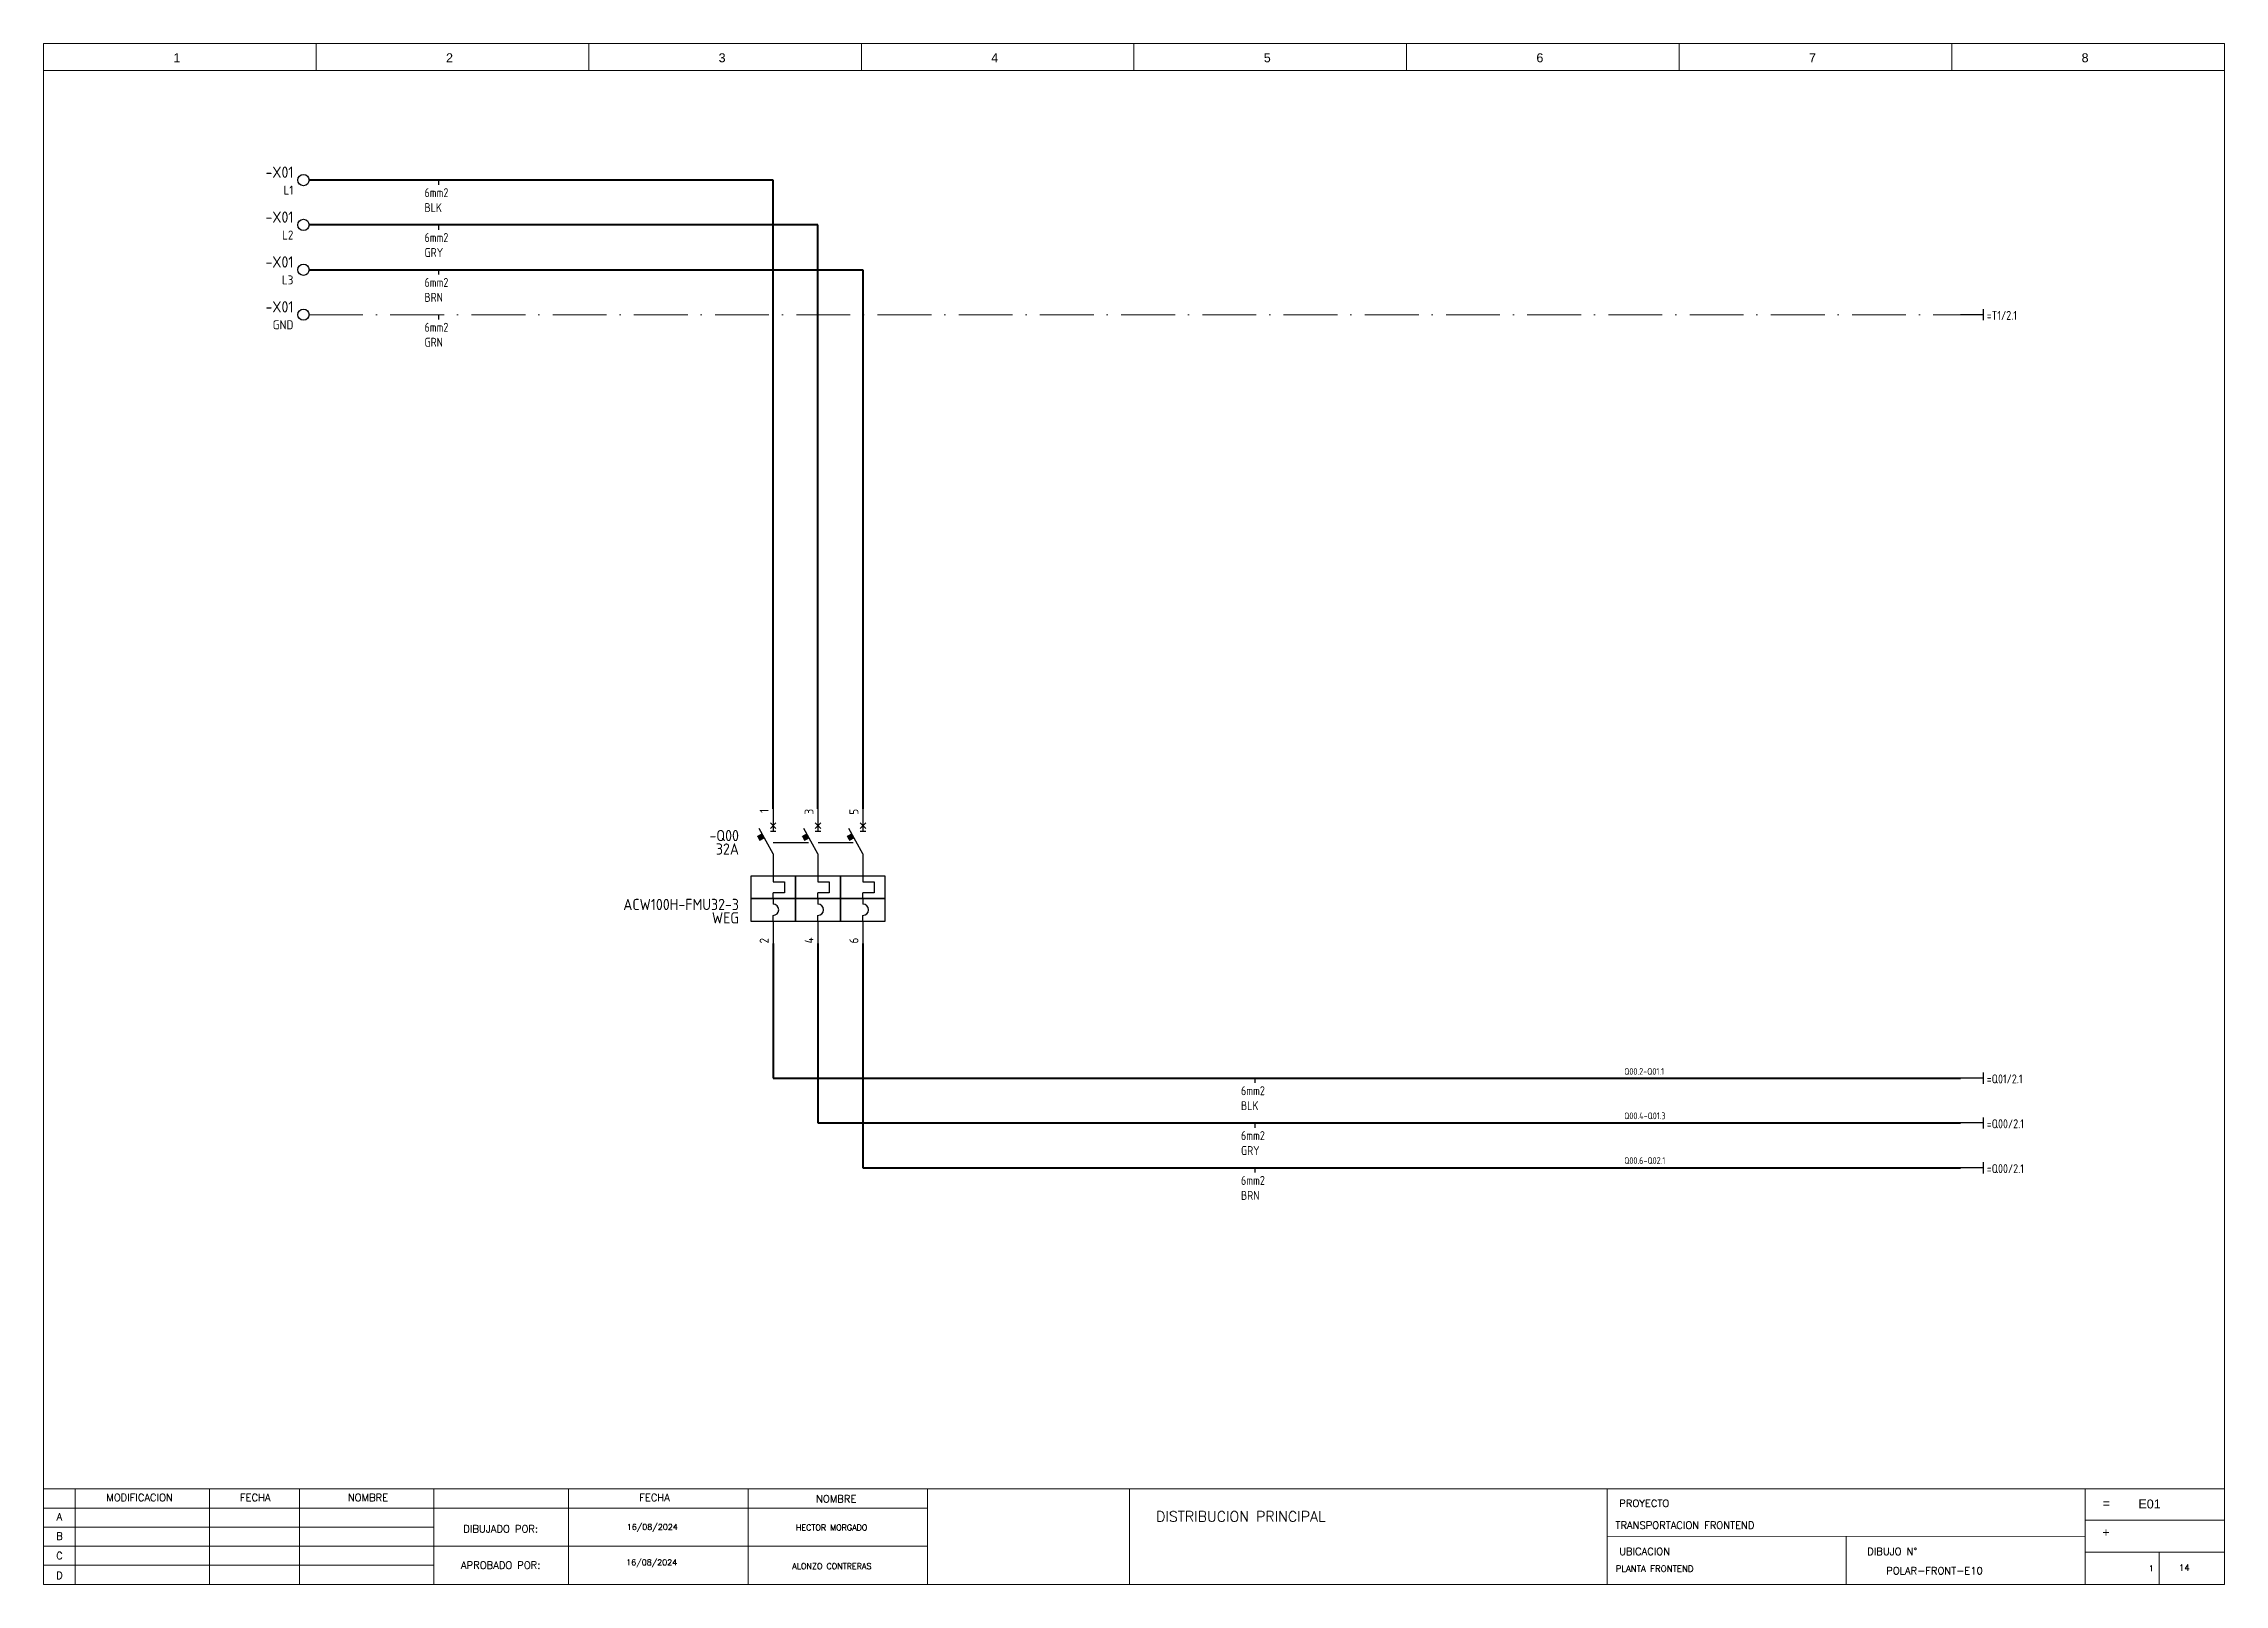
# Paper-space layout '01' of a CAD drawing. Header units: millimetres. Extents: x -33 to 453, y -23 to 320.
# The model-space entities are those that its viewports show. They can reach past a viewport. Long polylines and large blocks are cut down to what shows.
import ezdxf
from ezdxf.enums import TextEntityAlignment as Align

# ---------------------------------------------------------------- set-up
doc = ezdxf.new("R2010")
doc.units = ezdxf.units.MM
doc.header["$MEASUREMENT"] = 0
doc.linetypes.add('ACAD_ISO10W100', pattern=[18, 12, -3, 0, -3])
for name, color, linetype in [('DESC', 150, 'Continuous'), ('LINK', 9, 'Continuous'), ('MISC', 7, 'Continuous'), ('TAGS', 150, 'Continuous'), ('TERMS', 123, 'Continuous'), ('WIRENO', 10, 'Continuous'), ('WIREREF', 50, 'Continuous')]:
    doc.layers.add(name, color=color, linetype=linetype)
for name, color, linetype, lineweight in [('Fase1', 255, 'Continuous', 40), ('Fase2', 253, 'Continuous', 40), ('Fase3', 34, 'Continuous', 40), ('FORMATO', 7, 'Continuous', 5), ('SYMS', 7, 'Continuous', 30), ('Tierra', 3, 'ACAD_ISO10W100', 5)]:
    doc.layers.add(name, color=color, linetype=linetype, lineweight=lineweight)
doc.styles.add('ROMANS', font='romans.shx')
doc.styles.add('SIMPLEX', font='simplex.shx', dxfattribs={"height": 6})
doc.styles.get("Standard").update_dxf_attribs({"font": 'arial.ttf'})
doc.styles.add('WD_IEC', font='ISOCP2.shx', dxfattribs={"width": 0.9, "height": 4})

# ---------------------------------------------------------------- blocks, each defined once
blk = doc.blocks.new('Membrete A3')
at = {"layer": 'FORMATO', "color": 5}
for p, q in [((454.02, 319.51), (-32.03, 319.51)), ((-32.03, 319.51), (-32.03, 313.51)), ((28.73, 319.51), (28.73, 313.51)), ((89.48, 319.51), (89.48, 313.51)), ((150.24, 319.51), (150.24, 313.51)), ((210.99, 319.51), (210.99, 313.51)), ((271.75, 319.51), (271.75, 313.51)), ((332.5, 319.51), (332.5, 313.51)), ((393.26, 319.51), (393.26, 313.51)), ((454.02, 319.51), (454.02, 313.51)), ((-32.03, 313.51), (454.02, 313.51)), ((454.02, -2.58), (-32.03, -2.58)), ((-32.03, -2.58), (-32.03, -23.85)), ((-25.03, -23.85), (-25.03, -2.58)), ((4.97, -23.85), (4.97, -2.58)), ((24.97, -23.85), (24.97, -2.58)), ((54.97, -23.85), (54.97, -2.58)), ((84.97, -23.85), (84.97, -2.58)), ((124.97, -23.85), (124.97, -2.58)), ((164.97, -23.85), (164.97, -2.58)), ((209.97, -23.85), (209.97, -2.58)), ((316.47, -2.58), (316.47, -23.85)), ((422.96, -2.58), (422.96, -23.85)), ((454.02, -2.58), (454.02, -23.85)), ((-32.03, -6.84), (54.97, -6.84)), ((54.97, -6.84), (164.97, -6.84)), ((422.96, -9.52), (454.02, -9.52)), ((-32.03, -11.09), (54.97, -11.09)), ((316.47, -13.22), (422.96, -13.1)), ((369.71, -13.16), (369.71, -23.85)), ((-32.03, -15.35), (54.97, -15.35)), ((54.97, -15.35), (164.97, -15.35)), ((422.96, -16.69), (454.02, -16.69)), ((-32.03, -19.6), (54.97, -19.6)), ((454.02, -23.85), (-32.03, -23.85))]:
    blk.add_line(p, q, dxfattribs=at)
at = {"layer": 'FORMATO', "color": 172, "true_color": 0x0000d2}
blk.add_line((439.51, -16.69), (439.51, -23.85), dxfattribs=at)
at = {"flags": 8}
for tag, p in [('=', (437.34, -6.94)), ('+', (437.03, -13.59))]:
    blk.add_attdef(tag, text='', height=2, dxfattribs=at).set_placement(p, align=Align.CENTER)
at = {"layer": 'FORMATO', "style": 'SIMPLEX'}
for s, height, p in [('MODIFICACION', 1.625, (-10.65, -5.33)), ('FECHA', 1.625, (15.14, -5.33)), ('NOMBRE', 1.625, (40.26, -5.33)), ('FECHA', 1.625, (104.13, -5.33)), ('NOMBRE', 1.625, (144.62, -5.61)), ('A', 1.62, (-28.51, -9.6)), ('PROYECTO', 1.625, (324.72, -6.61)), ('B', 1.62, (-28.51, -13.91)), ('DIBUJADO POR:', 1.625, (69.84, -12.31)), ('C', 1.62, (-28.51, -18.26)), ('APROBADO POR:', 1.625, (69.84, -20.39)), ('UBICACION', 1.625, (324.79, -17.32)), ('DIBUJO N°', 1.625, (379.98, -17.32)), ('D', 1.62, (-28.51, -22.66))]:
    blk.add_text(s, height=height, dxfattribs=at).set_placement(p, align=Align.CENTER)
at = {"layer": 'FORMATO', "color": 5, "char_height": 2, "attachment_point": 1}
for s, insert in [('1', (-3.1, 317.35)), ('2', (57.66, 317.35)), ('3', (118.41, 317.35)), ('4', (179.17, 317.35)), ('5', (239.92, 317.35)), ('6', (300.68, 317.35)), ('7', (361.44, 317.35)), ('8', (422.19, 317.35))]:
    blk.add_mtext_dynamic_manual_height_columns(s, width=6.4736, gutter_width=10, heights=[0], dxfattribs=dict(at, insert=insert))
at = {"layer": 'FORMATO', "char_height": 2, "attachment_point": 1}
for s, insert in [('{\\Famgdt|c0;=}', (426.91, -4.81)), ('{\\Famgdt|c0;+}', (426.84, -11.28))]:
    blk.add_mtext_dynamic_manual_height_columns(s, width=6.5897, gutter_width=30, heights=[0], dxfattribs=dict(at, insert=insert))
at = {"layer": 'FORMATO', "char_height": 1.3, "attachment_point": 1, "style": 'SIMPLEX'}
for insert in [(97.95, -10.41), (97.81, -18.31)]:
    blk.add_mtext_dynamic_manual_height_columns('16/08/2024', width=6.1912, gutter_width=1, heights=[0], dxfattribs=dict(at, insert=insert))
at = {"layer": 'FORMATO', "flags": 8}
for tag, p, height, style in [('MOD_DESC11', (-24.47, -8.5), 1.3, 'ROMANS'), ('MOD_DESC12', (-24.47, -10.77), 1.3, 'ROMANS'), ('TITULO_3', (215.92, -9.87), 2.3, 'ROMANS'), ('MOD_DESC21', (-24.43, -12.68), 1.3, 'ROMANS'), ('MOD_DESC22', (-24.43, -14.95), 1.3, 'ROMANS'), ('TITULO_4', (215.92, -16.08), 2.3, 'ROMANS'), ('TITULO_1', (318.29, -11.48), 1.62, 'SIMPLEX'), ('MOD_DESC31', (-24.52, -16.84), 1.3, 'ROMANS'), ('MOD_DESC32', (-24.52, -19.12), 1.3, 'ROMANS'), ('TITULO_2', (318.36, -21.07), 1.4, 'SIMPLEX')]:
    blk.add_attdef(tag, p, '', height=height, dxfattribs=dict(at, style=style))
for tag, height, style, p in [('MOD_F1', 1.3, 'ROMANS', (14.38, -9.61)), ('MOD_N1', 1.3, 'ROMANS', (30.54, -9.91)), ('MOD_F2', 1.3, 'ROMANS', (14.31, -13.92)), ('MOD_N2', 1.3, 'ROMANS', (30.46, -14.07)), ('DIBUJO', 1.3, 'SIMPLEX', (143.59, -11.82)), ('MOD_F3', 1.3, 'ROMANS', (14.38, -18.31)), ('MOD_N3', 1.3, 'ROMANS', (30.48, -18.32)), ('APROBO', 1.3, 'SIMPLEX', (143.64, -20.44)), ('DWG_NO', 1.62, 'SIMPLEX', (389.4, -21.62)), ('N°', 1.3, 'ROMANS', (432.14, -20.89))]:
    blk.add_attdef(tag, text='', height=height, dxfattribs=dict(at, style=style)).set_placement(p, align=Align.CENTER)
at = {"layer": 'FORMATO', "style": 'ROMANS', "flags": 8}
blk.add_attdef('CANTIDAD', text='', height=1.4, dxfattribs=at).set_placement((447.78, -20.98), align=Align.RIGHT)
blk = doc.blocks.new('VT0002')
blk.add_circle((0, 0), 1.25)
at = {"style": 'WD_IEC', "flags": 1}
for tag, p, height in [('ASSYCODE', (2.75, 10.75), 1), ('CATDESC', (2.75, 9.25), 1), ('MFG', (2.75, 7.25), 1.5), ('CAT', (2.75, 4.75), 1.5), ('X4PIN01', (-1.25, 1), 0.25), ('X4TERM01', (-1.25, 0), 0.25), ('X4TERMDESC01', (-1.25, 0.5), 0.4), ('STRIPSEQ', (0, 0), 0.025), ('X2PIN01', (0, 2.25), 0.25), ('X2TERM01', (0, 1.25), 0.25), ('X8PIN01', (0, -0.25), 0.25), ('X2TERMDESC01', (0, 1.75), 0.4), ('X1PIN01', (1.25, 1), 0.25), ('X1TERM01', (1.25, 0), 0.25), ('X1TERMDESC01', (1.25, 0.5), 0.4), ('LINKTERM', (0, -0.04), 0.025), ('X8TERM01', (0, -1.25), 0.25), ('X8TERMDESC01', (0, -0.75), 0.4)]:
    blk.add_attdef(tag, p, '', height=height, dxfattribs=at)
at = {"style": 'WD_IEC'}
for tag, p in [('INST', (-2.25, 6.5)), ('LOC', (-2.25, 3.5)), ('DESC1', (-2.25, -6.25)), ('DESC2', (-2.25, -9.25)), ('DESC3', (-2.25, -12.25))]:
    blk.add_attdef(tag, text='', height=2.5, dxfattribs=at).set_placement(p, align=Align.RIGHT)
at = {"style": 'WD_IEC', "flags": 8}
for tag, height, p in [('TAGSTRIP', 2.5, (-2.25, 0.5)), ('TERM01', 2, (-2.25, -3.25))]:
    blk.add_attdef(tag, text='', height=height, dxfattribs=at).set_placement(p, align=Align.RIGHT)
blk = doc.blocks.new('VCB11Q134')
for p, q in [((0, 7.5), (0, 2.5)), ((0, -2.5), (-3.12, 3.12)), ((-0.62, 3.12), (0.63, 4.37)), ((0.63, 3.12), (-0.62, 4.37)), ((-0.62, 2.5), (0.63, 2.5)), ((0, -2.5), (0, -8.75)), ((0, -7.5), (0, -8.75)), ((0, -8.75), (2.5, -8.75)), ((2.5, -8.75), (2.5, -11.25)), ((0, -12.5), (0, -11.25)), ((2.5, -11.25), (0, -11.25)), ((0, -12.5), (0, -13.75)), ((0, -17.5), (0, -16.25)), ((0, -17.5), (0, -22.5))]:
    blk.add_line(p, q)
for points in [[(-5, -7.5), (-5, -12.5), (5, -12.5), (5, -7.5)], [(-5, -12.5), (-5, -17.5), (5, -17.5), (5, -12.5)]]:
    blk.add_lwpolyline(points, close=True)
blk.add_arc((0, -15), 1.25, 270, 90)
blk.add_solid([(-2.52, 2.03), (-3.61, 1.43), (-1.91, 0.94), (-3.01, 0.33)])
at = {"style": 'WD_IEC'}
for tag, p in [('INST', (-7.62, 6.3)), ('LOC', (-7.62, 3.3)), ('TAG1', (-7.62, 0.3)), ('RATING1', (-7.62, -2.7)), ('DESC1', (-7.62, -15.05)), ('DESC3', (-7.62, -21.05)), ('DESC2', (-7.62, -18.05))]:
    blk.add_attdef(tag, text='', height=2.5, dxfattribs=at).set_placement(p, align=Align.RIGHT)
blk.add_attdef('TERM01', text='', height=2, rotation=90, dxfattribs=at).set_placement((-1, 7.5), align=Align.RIGHT)
at = {"style": 'WD_IEC', "flags": 1}
for tag, p, height in [('X2TERM01', (0, 7.5), 0.32), ('X4LINK', (-2.15, 0), 0.32), ('X1LINK', (0.02, 0), 0.32), ('ASSYCODE', (0.69, -18.77), 1), ('FAMILY', (0.69, -20.27), 1), ('X8TERM02', (0, -22.5), 0.32), ('CATDESC', (0.69, -21.77), 1)]:
    blk.add_attdef(tag, p, '', height=height, dxfattribs=at)
at = {"style": 'WD_IEC', "flags": 9}
for tag, p in [('MFG', (7.81, 5.44)), ('CAT', (7.81, 2.94))]:
    blk.add_attdef(tag, text='', height=1.5, dxfattribs=at).set_placement(p, align=Align.RIGHT)
at = {"lineweight": 15, "style": 'WD_IEC'}
for tag, p in [('XREF', (-7.62, -12.05)), ('WDTAGALT', (-7.62, -24.05))]:
    blk.add_attdef(tag, text='', height=2.5, dxfattribs=at).set_placement(p, align=Align.RIGHT)
at = {"style": 'WD_IEC'}
blk.add_attdef('TERM02', (-1, -22.5), '', height=2, rotation=90, dxfattribs=at)
blk = doc.blocks.new('VCB21Q134')
for p, q in [((0, 7.5), (0, 2.5)), ((0, -2.5), (-3.12, 3.12)), ((-0.62, 3.12), (0.63, 4.37)), ((0.63, 3.12), (-0.62, 4.37)), ((-0.62, 2.5), (0.63, 2.5)), ((0, -2.5), (0, -8.75)), ((0, -7.5), (0, -8.75)), ((0, -8.75), (2.5, -8.75)), ((2.5, -8.75), (2.5, -11.25)), ((0, -12.5), (0, -11.25)), ((2.5, -11.25), (0, -11.25)), ((0, -12.5), (0, -13.75)), ((0, -17.5), (0, -16.25)), ((0, -17.5), (0, -22.5))]:
    blk.add_line(p, q)
for points in [[(-5, -7.5), (-5, -12.5), (5, -12.5), (5, -7.5)], [(-5, -12.5), (-5, -17.5), (5, -17.5), (5, -12.5)]]:
    blk.add_lwpolyline(points, close=True)
blk.add_arc((0, -15), 1.25, 270, 90)
blk.add_solid([(-2.52, 2.03), (-3.61, 1.43), (-1.91, 0.94), (-3.01, 0.33)])
at = {"style": 'WD_IEC'}
for tag, p in [('INST', (-7.62, 6.3)), ('LOC', (-7.62, 3.3)), ('TAG2', (-7.62, 0.3)), ('DESC1', (-7.62, -15.05)), ('DESC3', (-7.62, -21.05)), ('DESC2', (-7.62, -18.05))]:
    blk.add_attdef(tag, text='', height=2.5, dxfattribs=at).set_placement(p, align=Align.RIGHT)
blk.add_attdef('TERM01', text='', height=2, rotation=90, dxfattribs=at).set_placement((-1, 7.5), align=Align.RIGHT)
at = {"style": 'WD_IEC', "flags": 1}
for tag, p, height in [('X2TERM01', (0, 7.5), 0.32), ('X4LINK', (-2.15, 0), 0.32), ('X1LINK', (0.02, 0), 0.32), ('CONTACT', (-5.49, -7.21), 1), ('ASSYCODE', (0.69, -18.77), 1), ('FAMILY', (0.69, -20.27), 1), ('X8TERM02', (0, -22.5), 0.32), ('CATDESC', (0.69, -21.77), 1)]:
    blk.add_attdef(tag, p, '', height=height, dxfattribs=at)
blk.add_attdef('RATING1', text='', height=2.5, dxfattribs=at).set_placement((-7.62, -2.7), align=Align.RIGHT)
at = {"lineweight": 15, "style": 'WD_IEC'}
for tag, p in [('XREF', (-7.62, -12.05)), ('WDTAGALT', (-7.62, -24.05))]:
    blk.add_attdef(tag, text='', height=2.5, dxfattribs=at).set_placement(p, align=Align.RIGHT)
at = {"style": 'WD_IEC'}
blk.add_attdef('TERM02', (-1, -22.5), '', height=2, rotation=90, dxfattribs=at)

msp = doc.modelspace()

# ---------------------------------------------------------------- linework, layer by layer
at = {"layer": 'Fase1'}
for p, q in [((171.34, 386.83), (67.92, 386.83)), ((171.34, 246.7), (171.34, 386.83)), ((171.34, 216.7), (171.34, 186.7)), ((171.34, 186.7), (436.01, 186.7))]:
    msp.add_line(p, q, dxfattribs=at)
at = {"layer": 'Fase2'}
for p, q in [((181.34, 376.83), (67.92, 376.83)), ((181.34, 246.7), (181.34, 376.83)), ((181.34, 216.7), (181.34, 176.7)), ((181.34, 176.7), (436.01, 176.7))]:
    msp.add_line(p, q, dxfattribs=at)
at = {"layer": 'Fase3'}
for p, q in [((67.92, 366.83), (191.34, 366.83)), ((191.34, 366.83), (191.34, 246.7)), ((191.34, 216.7), (191.34, 166.7)), ((191.34, 166.7), (436.01, 166.7))]:
    msp.add_line(p, q, dxfattribs=at)
at = {"layer": 'LINK'}
for points in [[(171.37, 239.2), (179.19, 239.2)], [(181.37, 239.2), (189.19, 239.2)]]:
    msp.add_lwpolyline(points, dxfattribs=at)
at = {"layer": 'SYMS'}
for p, q in [((441.01, 356.83), (436.01, 356.83)), ((441.01, 358.08), (441.01, 355.58)), ((441.01, 186.7), (436.01, 186.7)), ((441.01, 187.95), (441.01, 185.45)), ((441.01, 176.7), (436.01, 176.7)), ((441.01, 177.95), (441.01, 175.45)), ((441.01, 166.7), (436.01, 166.7)), ((441.01, 167.95), (441.01, 165.45))]:
    msp.add_line(p, q, dxfattribs=at)
at = {"layer": 'Tierra'}
msp.add_line((67.92, 356.83), (436.01, 356.83), dxfattribs=at)
at = {"layer": 'WIRENO'}
for p, q in [((96.83, 385.77), (96.83, 386.83)), ((96.83, 375.77), (96.83, 376.83)), ((96.83, 365.77), (96.83, 366.83)), ((96.83, 355.77), (96.83, 356.83)), ((278.81, 185.64), (278.81, 186.7)), ((278.81, 175.64), (278.81, 176.7)), ((278.81, 165.64), (278.81, 166.7))]:
    msp.add_line(p, q, dxfattribs=at)

# ---------------------------------------------------------------- block references
at = {"layer": 'SYMS'}
ref = msp.add_blockref('VT0002', (66.67, 386.83), dxfattribs=at)
ref.add_attrib('TERM01', 'L1', dxfattribs={"layer": 'TERMS', "height": 2, "style": 'WD_IEC', "flags": 8}).set_placement((64.42, 383.58), align=Align.RIGHT)
ref.add_attrib('TAGSTRIP', '-X01', dxfattribs={"layer": 'TAGS', "height": 2.5, "style": 'WD_IEC', "flags": 8}).set_placement((64.42, 387.33), align=Align.RIGHT)
ref = msp.add_blockref('VT0002', (66.67, 376.83), dxfattribs=at)
ref.add_attrib('TERM01', 'L2', dxfattribs={"layer": 'TERMS', "height": 2, "style": 'WD_IEC', "flags": 8}).set_placement((64.42, 373.58), align=Align.RIGHT)
ref.add_attrib('TAGSTRIP', '-X01', dxfattribs={"layer": 'TAGS', "height": 2.5, "style": 'WD_IEC', "flags": 8}).set_placement((64.42, 377.33), align=Align.RIGHT)
ref = msp.add_blockref('VT0002', (66.67, 366.83), dxfattribs=at)
ref.add_attrib('TERM01', 'L3', dxfattribs={"layer": 'TERMS', "height": 2, "style": 'WD_IEC', "flags": 8}).set_placement((64.42, 363.58), align=Align.RIGHT)
ref.add_attrib('TAGSTRIP', '-X01', dxfattribs={"layer": 'TAGS', "height": 2.5, "style": 'WD_IEC', "flags": 8}).set_placement((64.42, 367.33), align=Align.RIGHT)
ref = msp.add_blockref('VT0002', (66.67, 356.83), dxfattribs=at)
ref.add_attrib('TERM01', 'GND', dxfattribs={"layer": 'TERMS', "height": 2, "style": 'WD_IEC', "flags": 8}).set_placement((64.42, 353.58), align=Align.RIGHT)
ref.add_attrib('TAGSTRIP', '-X01', dxfattribs={"layer": 'TAGS', "height": 2.5, "style": 'WD_IEC', "flags": 8}).set_placement((64.42, 357.33), align=Align.RIGHT)
ref = msp.add_blockref('VCB11Q134', (171.34, 239.2), dxfattribs=at)
ref.add_attrib('RATING1', '32A', dxfattribs={"layer": 'MISC', "height": 2.5, "style": 'WD_IEC'}).set_placement((163.72, 236.5), align=Align.RIGHT)
ref.add_attrib('TAG1', '-Q00', dxfattribs={"layer": 'TAGS', "height": 2.5, "style": 'WD_IEC'}).set_placement((163.72, 239.5), align=Align.RIGHT)
ref.add_attrib('DESC1', 'ACW100H-FMU32-3', dxfattribs={"layer": 'DESC', "height": 2.5, "style": 'WD_IEC'}).set_placement((163.72, 224.15), align=Align.RIGHT)
ref.add_attrib('DESC2', 'WEG', dxfattribs={"layer": 'DESC', "height": 2.5, "style": 'WD_IEC'}).set_placement((163.72, 221.15), align=Align.RIGHT)
ref.add_attrib('TERM01', '1', dxfattribs={"layer": 'TERMS', "height": 2, "rotation": 90, "style": 'WD_IEC'}).set_placement((170.34, 246.7), align=Align.RIGHT)
ref.add_attrib('TERM02', '2', (170.34, 216.7), dxfattribs={"layer": 'TERMS', "height": 2, "rotation": 90, "style": 'WD_IEC'})
ref = msp.add_blockref('VCB21Q134', (181.34, 239.2), dxfattribs=at)
ref.add_attrib('TERM01', '3', dxfattribs={"layer": 'TERMS', "height": 2, "rotation": 90, "style": 'WD_IEC'}).set_placement((180.34, 246.7), align=Align.RIGHT)
ref.add_attrib('TERM02', '4', (180.34, 216.7), dxfattribs={"layer": 'TERMS', "height": 2, "rotation": 90, "style": 'WD_IEC'})
ref = msp.add_blockref('VCB21Q134', (191.34, 239.2), dxfattribs=at)
ref.add_attrib('TERM01', '5', dxfattribs={"layer": 'TERMS', "height": 2, "rotation": 90, "style": 'WD_IEC'}).set_placement((190.34, 246.7), align=Align.RIGHT)
ref.add_attrib('TERM02', '6', (190.34, 216.7), dxfattribs={"layer": 'TERMS', "height": 2, "rotation": 90, "style": 'WD_IEC'})

# ---------------------------------------------------------------- texts
at = {"layer": 'TAGS', "char_height": 2, "attachment_point": 1, "style": 'WD_IEC'}
for s, insert in [('\\pxql;=T1/2.1', (441.83, 357.66)), ('\\pxql;=Q01/2.1', (441.83, 187.52)), ('\\pxql;=Q00/2.1', (441.83, 177.52)), ('\\pxql;=Q00/2.1', (441.83, 167.52))]:
    msp.add_mtext_dynamic_manual_height_columns(s, width=2, gutter_width=10, heights=[0], dxfattribs=dict(at, insert=insert))
at = {"layer": 'WIRENO', "char_height": 2, "attachment_point": 1, "style": 'WD_IEC'}
for s, insert in [('6mm2\\PBLK', (93.64, 385.02)), ('6mm2\\PGRY', (93.64, 375.02)), ('6mm2\\PBRN', (93.64, 365.02)), ('6mm2\\PGRN', (93.64, 355.02)), ('6mm2\\PBLK', (275.62, 184.89)), ('6mm2\\PGRY', (275.62, 174.89)), ('6mm2\\PBRN', (275.62, 164.89))]:
    msp.add_mtext_dynamic_manual_height_columns(s, width=7.1352, gutter_width=20, heights=[0], dxfattribs=dict(at, insert=insert))
at = {"layer": 'WIREREF', "char_height": 1.5, "attachment_point": 1, "style": 'WD_IEC'}
for s, insert in [('Q00.2-Q01.1', (361.03, 188.93)), ('Q00.4-Q01.3', (361.03, 179.04)), ('Q00.6-Q02.1', (361.03, 169.07))]:
    msp.add_mtext_dynamic_manual_height_columns(s, width=67.509, gutter_width=20, heights=[0], dxfattribs=dict(at, insert=insert))

psp = doc.layouts.new('01')

# ---------------------------------------------------------------- block references
at = {"layer": 'FORMATO'}
ref = psp.add_blockref('Membrete A3', (-0.82, 0.6), dxfattribs=at)
ref.add_attrib('N°', '1', dxfattribs={"height": 1.3, "style": 'ROMANS', "flags": 8}).set_placement((436.91, -20.33), align=Align.CENTER)
ref.add_attrib('DWG_NO', 'POLAR-FRONT-E10', dxfattribs={"height": 1.625, "style": 'SIMPLEX', "flags": 8}).set_placement((388.58, -21.02), align=Align.CENTER)
ref.add_attrib('DIBUJO', 'HECTOR MORGADO', dxfattribs={"height": 1.3, "style": 'SIMPLEX', "flags": 8}).set_placement((142.77, -11.23), align=Align.CENTER)
ref.add_attrib('APROBO', 'ALONZO CONTRERAS', dxfattribs={"height": 1.3, "style": 'SIMPLEX', "flags": 8}).set_placement((142.82, -19.85), align=Align.CENTER)
ref.add_attrib('TITULO_1', 'TRANSPORTACION FRONTEND', (317.47, -10.89), dxfattribs={"height": 1.625, "style": 'SIMPLEX', "flags": 8})
ref.add_attrib('TITULO_3', 'DISTRIBUCION PRINCIPAL', (215.1, -9.27), dxfattribs={"height": 2.3, "style": 'ROMANS', "flags": 8})
ref.add_attrib('=', 'E01', dxfattribs={"layer": '0', "height": 2, "flags": 8}).set_placement((436.52, -6.34), align=Align.CENTER)
ref.add_attrib('TITULO_2', 'PLANTA FRONTEND', (317.54, -20.47), dxfattribs={"height": 1.4, "style": 'SIMPLEX', "flags": 8})
ref.add_attrib('CANTIDAD', '14', dxfattribs={"height": 1.4, "style": 'ROMANS', "flags": 8}).set_placement((445.45, -20.23), align=Align.RIGHT)

# ---------------------------------------------------------------- viewports
psp.add_viewport(center=(210.17, 148.42), size=(486.05, 343.3649), view_center_point=(251.77, 245.55), view_height=343.3649, dxfattribs=at)

doc.saveas('drawing.dxf')
